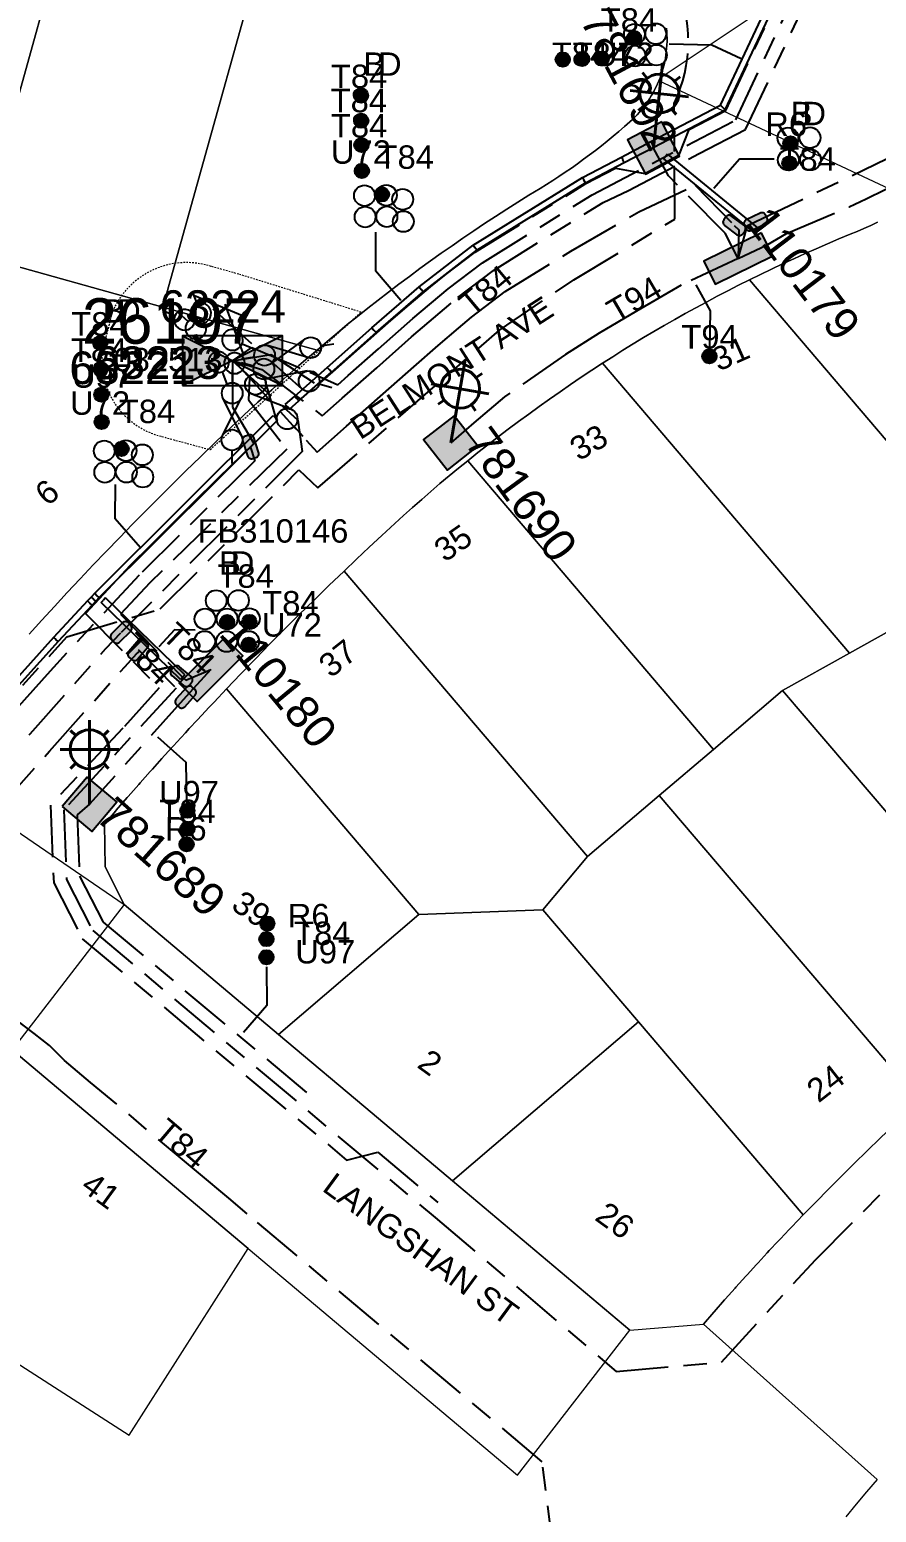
# Model space of a CAD drawing. Header units: metres. Extents: x 289087 to 291245, y 6227587 to 6229773.
# Drawn here: x 290376.9 to 290442, y 6228235.9 to 6228349.8 of the extents above; entities that cross this region are included whole.
import ezdxf
from ezdxf.enums import TextEntityAlignment as Align

# ---------------------------------------------------------------- set-up
doc = ezdxf.new("R2010")
doc.units = ezdxf.units.M
for name, pattern in [('Cable Exist UG', [8.2, 4, -1.2, 1.8, -1.2]), ('HIDDEN', [0.375, 0.25, -0.125]), ('HIDDEN2', [0.1875, 0.125, -0.0625])]:
    doc.linetypes.add(name, pattern=pattern)
for name, color, linetype in [('_User Ducts Config', 7, 'Continuous'), ('Duct_SP_EXT', 7, 'Continuous'), ('Equip_HV_EXT', 7, 'Continuous'), ('Equip_LV_EXT', 7, 'Continuous'), ('Equip_SL_EXT', 7, 'Continuous'), ('Equip_SP_SL_EXT', 7, 'Continuous'), ('Mains_HV_EXT', 7, 'Continuous'), ('Mains_LV_EXT', 7, 'Continuous'), ('Mains_LV_SL_EXT', 7, 'Continuous'), ('Sub_SP_EXT', 7, 'Continuous'), ('SupportsUG_SP_LV_EXT', 7, 'Continuous'), ('SupportsUG_SP_LV_SL_EXT', 7, 'Continuous')]:
    doc.layers.add(name, color=color, linetype=linetype)
for name, color, linetype, lineweight in [('Cadastre Land Parcels_SP_EXT', 9, 'Continuous', 5), ('Cadastre Other Property_SP_EXT', 9, 'HIDDEN', 5), ('Cadastre Roads_SP_EXT', 9, 'Continuous', 5)]:
    doc.layers.add(name, color=color, linetype=linetype, lineweight=lineweight)
doc.styles.add('COLUMN_LABEL', font='arial.ttf')
doc.styles.add('iecARIAL', font='arial.ttf', dxfattribs={"height": 2})
doc.styles.add('POLE_LABEL', font='arial.ttf')
doc.styles.get("Standard").update_dxf_attribs({"font": 'arial.ttf'})
doc.styles.add('SWITCH_LABEL', font='arial.ttf', dxfattribs={"height": 2.5})

# ---------------------------------------------------------------- blocks, each defined once
blk = doc.blocks.new('SUB_PADMOUNT_EXT')
for points in [[(0, 0), (-3.84, 1.92), (-3.84, -1.92)], [(0, 0), (3.84, 1.92), (3.84, -1.92)]]:
    blk.add_hatch(color=256).paths.add_polyline_path(points)
for p, q in [((3.84, 1.92), (-3.84, -1.92)), ((-3.84, 1.92), (3.84, -1.92))]:
    blk.add_line(p, q)
blk.add_lwpolyline([(-3.84, -1.92), (3.84, -1.92), (3.84, 1.92), (-3.84, 1.92)], close=True)
for tag, height, flags, p in [('ASSET_NUM', 3.5, 8, (2, 2)), ('STREET_CODE', 0.2, 9, (1.5, 0)), ('CONSTRUCTED_VOLTAGE', 0.2, 9, (1.5, -0.2)), ('OPERATING_VOLTAGE', 0.2, 9, (1.5, -0.6)), ('ORIENTATION', 0.2, 9, (1.5, -0.8)), ('OWNED_BY', 0.2, 9, (1.5, -1)), ('OPERATED_BY', 0.2, 9, (1.5, -1.2)), ('NO_PHASES', 0.2, 9, (1.5, -0.4)), ('SECONDARY_VOLTAGE', 0.2, 9, (1.5, -1.6)), ('STATE', 0.2, 9, (1.5, -1.8)), ('SUBSTATION_TYPE', 0.2, 9, (1.5, -2.2)), ('MAINTAINED_BY', 0.2, 9, (1.5, -1.4)), ('PARENT', 0.2, 9, (1.5, -2)), ('STREETNAME', 0.2, 9, (1.5, -3)), ('SUBURB', 0.2, 9, (1.5, -3.2)), ('USAGE', 0.2, 9, (1.5, -2.4)), ('LEGEND', 0.2, 9, (1.5, -2.6)), ('LOCATION', 0.2, 9, (1.5, -2.8)), ('NOTES', 0.2, 9, (1.5, -3.4)), ('Z', 0.2, 1, (1.5, -3.6))]:
    blk.add_attdef(tag, text='', height=height, dxfattribs=dict(flags=flags)).set_placement(p, align=Align.MIDDLE_LEFT)
blk = doc.blocks.new('COLUMN_EXT')
blk.add_hatch(color=256).paths.add_polyline_path([(-1.49, 1.48), (-1.49, -1.49), (1.48, -1.49), (1.48, 1.48)])
blk.add_lwpolyline([(-1.49, -1.49), (1.48, -1.49), (1.48, 1.48), (-1.49, 1.48)], close=True)
for tag, height, style, flags, p in [('ASSET_NUM', 2.5, 'COLUMN_LABEL', 8, (2, 2)), ('STRUCTURE_PLANT_NUMBER', 0.2, 'POLE_LABEL', 9, (1.81, 0.03)), ('STREET_CODE', 0.2, 'COLUMN_LABEL', 9, (1.81, -0.2))]:
    blk.add_attdef(tag, text='', height=height, dxfattribs=dict(style=style, flags=flags)).set_placement(p, align=Align.MIDDLE_LEFT)
at = {"flags": 9}
for tag, p in [('COLUMN_TYPE', (1.81, -0.4)), ('OWNED_BY', (1.81, -0.6)), ('STATE', (1.81, -0.8)), ('USAGE', (1.81, -1)), ('LEGEND', (1.81, -1.2)), ('STREETNAME', (1.81, -1.6)), ('SUBURB', (1.81, -1.8)), ('LOCATION', (1.81, -1.4)), ('NOTES', (1.81, -2))]:
    blk.add_attdef(tag, text='', height=0.2, dxfattribs=at).set_placement(p, align=Align.MIDDLE_LEFT)
at = {"flags": 1}
blk.add_attdef('Z', (1.81, -2.35), '', height=0.2, dxfattribs=at)
blk = doc.blocks.new('PILLAR_EXT')
blk.add_hatch(color=256).paths.add_polyline_path([(-2.475, 0.99), (-2.475, -0.99), (2.475, -0.99), (2.475, 0.99)])
blk.add_lwpolyline([(-2.475, -0.99), (2.475, -0.99), (2.475, 0.99), (-2.475, 0.99)], close=True)
at = {"style": 'iecARIAL', "flags": 8}
blk.add_attdef('ASSET_NUM', (1.5, 3.5), '', height=2.5, dxfattribs=at)
for tag, p, flags in [('OWNED_BY', (0, -0.2), 9), ('STATE', (0, -0.4), 9), ('SUPPORT_TYPE', (0, -0.6), 9), ('USAGE', (0, -0.8), 9), ('LEGEND', (0, -1), 9), ('LOCATION', (0, -1.2), 9), ('STREETNAME', (0, -1.8), 9), ('SUBURB', (0, -2), 1), ('NOTES', (0, -1.4), 9), ('PARENT', (0, -1.6), 9)]:
    blk.add_attdef(tag, p, '', height=0.2, dxfattribs=dict(flags=flags))
blk = doc.blocks.new('DUCT_EXT')
blk.add_circle((0, 0.8), 0.8)
at = {"flags": 1}
blk.add_attdef('Z', (0, 0), '', height=0.2, dxfattribs=at)
at = {"flags": 9}
for tag, p in [('DUCT_CODE', (0, 0)), ('XSECT_TYPE', (0, -0.2)), ('STATE', (0, -0.6)), ('FB_REFERENCE', (0, -0.4)), ('NOTES', (0, -0.8))]:
    blk.add_attdef(tag, text='', height=0.2, dxfattribs=at).set_placement(p, align=Align.MIDDLE_LEFT)
blk = doc.blocks.new('SL_LANTERN_EXT')
at = {"lineweight": 40}
for p, q in [((0, 1.97), (0, 6.47)), ((-1.46, 5.68), (-1.06, 5.28)), ((1.46, 5.68), (1.06, 5.28)), ((-2.25, 4.22), (2.25, 4.22)), ((-1.46, 2.76), (-1.06, 3.16)), ((0, 0), (0, 2.72)), ((1.46, 2.76), (1.06, 3.16))]:
    blk.add_line(p, q, dxfattribs=at)
blk.add_circle((0, 4.22), 1.5, dxfattribs=at)
at = {"style": 'iecARIAL', "flags": 9}
blk.add_attdef('ASSET_NUM', (1.5, 1.5), '', height=2.5, dxfattribs=at)
for tag, p, height, flags in [('CONSTRUCTED_VOLTAGE', (0.98, -0.65), 0.2, 9), ('CONTROL_TYPE', (0.98, -0.85), 0.2, 9), ('LANTERN_PURPOSE', (0.98, -1.05), 0.2, 9), ('LANTERN_TYPE', (0.98, -1.25), 0.2, 9), ('LNUMBER', (2.18, -3.25), 2.5, 8), ('OPERATING_VOLTAGE', (0.98, -1.65), 0.2, 9), ('ORIENTATION', (0.98, -1.85), 0.2, 9), ('OWNED_BY', (0.98, -2.05), 0.2, 9), ('STATE', (0.98, -2.25), 0.2, 9), ('NO_PHASES', (0.98, -1.45), 0.2, 9), ('USAGE', (0.98, -2.45), 0.2, 9), ('CEXIST', (0.98, -2.65), 0.2, 9), ('CNEW', (0.98, -2.85), 0.2, 9), ('CNUMBER', (0.98, -3.05), 0.2, 9), ('CREMOVE', (0.98, -3.25), 0.2, 9), ('CREPLACE', (0.98, -3.45), 0.2, 9), ('LKINGHEIGHT', (0.98, -3.65), 0.2, 9), ('LBRACKET', (0.98, -3.85), 0.2, 9), ('LBRACKETVOCAB', (0.98, -4.05), 0.2, 9), ('LCATEGORY', (0.98, -4.25), 0.2, 9), ('LCHARGE1', (0.98, -4.45), 0.2, 9), ('LCHARGE1PERCENT', (0.98, -4.65), 0.2, 9), ('LCHARGE2', (0.98, -4.85), 0.2, 9), ('LCHARGE2PERCENT', (0.98, -5.05), 0.2, 9), ('LCHARGE3', (0.98, -5.25), 0.2, 9), ('LCHARGE3PERCENT', (0.98, -5.45), 0.2, 9), ('LEXIST', (0.98, -5.65), 0.2, 9), ('LLAMP', (0.98, -5.85), 0.2, 9), ('LLAMPVOCAB', (0.98, -6.05), 0.2, 9), ('LMAST', (0.98, -6.25), 0.2, 9), ('LMASTVOCAB', (0.98, -6.45), 0.2, 9), ('LNEW', (0.98, -6.65), 0.2, 9), ('LANTNUMBER', (0.98, -6.85), 0.2, 9), ('LOUTREACH', (0.98, -7.25), 0.2, 9), ('LOUTREACHVOCAB', (0.98, -7.45), 0.2, 9), ('LRATECODE', (0.98, -7.65), 0.2, 9), ('LREMOVE', (0.98, -7.85), 0.2, 9), ('LREPLACE', (0.98, -8.05), 0.2, 9), ('STREETNAME', (0.98, -9.25), 0.2, 9), ('LTYPE', (0.98, -8.25), 0.2, 9), ('LTYPEVOCAB', (0.98, -8.45), 0.2, 9), ('LEGEND', (0.98, -8.65), 0.2, 9), ('LOCATION', (0.98, -8.85), 0.2, 9), ('NOTES', (0.98, -9.05), 0.2, 9), ('SUBURB', (0.98, -9.45), 0.2, 1)]:
    blk.add_attdef(tag, p, '', height=height, dxfattribs=dict(flags=flags))
blk = doc.blocks.new('HV_STJ_EXT')
h = blk.add_hatch(color=256)
edge = h.paths.add_edge_path()
edge.add_ellipse((-0.59, 0.13), major_axis=(0.226, 0.226), ratio=1, start_angle=45, end_angle=135)
edge.add_line((-0.91, 0.13), (-0.91, -0.13))
edge.add_ellipse((-0.59, -0.13), major_axis=(0.226, 0.226), ratio=1, start_angle=135, end_angle=225)
edge.add_line((-0.59, -0.45), (0.59, -0.45))
edge.add_ellipse((0.59, -0.13), major_axis=(-0.226, 0.226), ratio=1, start_angle=135, end_angle=225)
edge.add_line((0.91, -0.13), (0.91, 0.13))
edge.add_ellipse((0.59, 0.13), major_axis=(-0.226, 0.226), ratio=1, start_angle=225, end_angle=315)
edge.add_line((0.59, 0.45), (-0.59, 0.45))
blk.add_lwpolyline([(-0.91, 0.13), (-0.91, -0.13, 0.414214), (-0.59, -0.45), (0.59, -0.45, 0.414214), (0.91, -0.13), (0.91, 0.13, 0.414214), (0.59, 0.45), (-0.59, 0.45, 0.414214)], format="xyb", close=True)
for tag, flags, p in [('ORIENTATION', 9, (1.5, 0)), ('Z', 1, (1.5, -0.8)), ('USAGE', 9, (1.5, -0.2)), ('LEGEND', 9, (1.5, -0.4)), ('NOTES', 9, (1.5, -0.6))]:
    blk.add_attdef(tag, text='', height=0.2, dxfattribs=dict(flags=flags)).set_placement(p, align=Align.MIDDLE_LEFT)
blk = doc.blocks.new('LV_STJ_EXT')
h = blk.add_hatch(color=256)
edge = h.paths.add_edge_path()
edge.add_ellipse((-0.59, 0.13), major_axis=(0.226, 0.226), ratio=1, start_angle=45, end_angle=135)
edge.add_line((-0.91, 0.13), (-0.91, -0.13))
edge.add_ellipse((-0.59, -0.13), major_axis=(0.226, 0.226), ratio=1, start_angle=135, end_angle=225)
edge.add_line((-0.59, -0.45), (0.59, -0.45))
edge.add_ellipse((0.59, -0.13), major_axis=(-0.226, 0.226), ratio=1, start_angle=135, end_angle=225)
edge.add_line((0.91, -0.13), (0.91, 0.13))
edge.add_ellipse((0.59, 0.13), major_axis=(-0.226, 0.226), ratio=1, start_angle=225, end_angle=315)
edge.add_line((0.59, 0.45), (-0.59, 0.45))
blk.add_lwpolyline([(-0.91, 0.13), (-0.91, -0.13, 0.414214), (-0.59, -0.45), (0.59, -0.45, 0.414214), (0.91, -0.13), (0.91, 0.13, 0.414214), (0.59, 0.45), (-0.59, 0.45, 0.414214)], format="xyb", close=True)
at = {"flags": 1}
blk.add_attdef('Z', (0, 0), '', height=0.2, dxfattribs=at)
at = {"flags": 9}
for tag, p in [('ORIENTATION', (0, 0)), ('USAGE', (0, -0.2)), ('LEGEND', (0, -0.4)), ('NOTES', (0, -0.6))]:
    blk.add_attdef(tag, text='', height=0.2, dxfattribs=at).set_placement(p, align=Align.MIDDLE_LEFT)
blk = doc.blocks.new('SL_STJ_EXT')
h = blk.add_hatch(color=256)
edge = h.paths.add_edge_path()
edge.add_ellipse((-0.59, 0.13), major_axis=(0.226, 0.226), ratio=1, start_angle=45, end_angle=135)
edge.add_line((-0.91, 0.13), (-0.91, -0.13))
edge.add_ellipse((-0.59, -0.13), major_axis=(0.226, 0.226), ratio=1, start_angle=135, end_angle=225)
edge.add_line((-0.59, -0.45), (0.59, -0.45))
edge.add_ellipse((0.59, -0.13), major_axis=(-0.226, 0.226), ratio=1, start_angle=135, end_angle=225)
edge.add_line((0.91, -0.13), (0.91, 0.13))
edge.add_ellipse((0.59, 0.13), major_axis=(-0.226, 0.226), ratio=1, start_angle=225, end_angle=315)
edge.add_line((0.59, 0.45), (-0.59, 0.45))
blk.add_lwpolyline([(-0.91, 0.13), (-0.91, -0.13, 0.414214), (-0.59, -0.45), (0.59, -0.45, 0.414214), (0.91, -0.13), (0.91, 0.13, 0.414214), (0.59, 0.45), (-0.59, 0.45, 0.414214)], format="xyb", close=True)
at = {"flags": 1}
blk.add_attdef('Z', (0, 0), '', height=0.2, dxfattribs=at)
at = {"flags": 9}
for tag, p in [('ORIENTATION', (0, 0)), ('USAGE', (0, -0.2)), ('LEGEND', (0, -0.4)), ('NOTES', (0, -0.6))]:
    blk.add_attdef(tag, text='', height=0.2, dxfattribs=at).set_placement(p, align=Align.MIDDLE_LEFT)
blk = doc.blocks.new('LV_UG_DFUSE_CLOSED_EXT')
for points in [[(1, 0), (0, 0)], [(5.04, 0.73), (2.16, -0.72)], [(5.05, -0.71), (2.16, 0.72)], [(6.2, 0.01), (7.2, 0.01)]]:
    blk.add_lwpolyline(points)
for centre in [(1.8, 0), (5.4, 0.01)]:
    blk.add_circle(centre, 0.8)
at = {"flags": 9}
for tag, p in [('ACTUAL_STATUS', (0, 0)), ('CONSTRUCTED_VOLTAGE', (0, -0.2)), ('OPERATING_VOLTAGE', (0, -0.6)), ('ORIENTATION', (0, -0.8)), ('STATE', (0, -1)), ('SWITCH_TYPE', (0, -1.2)), ('NO_PHASES', (0, -0.4)), ('USAGE', (0, -1.4)), ('NOTES', (0, -1.6))]:
    blk.add_attdef(tag, text='', height=0.2, dxfattribs=at).set_placement(p, align=Align.MIDDLE_LEFT)
at = {"flags": 1}
blk.add_attdef('Z', (0, 0), '', height=0.2, dxfattribs=at)
blk = doc.blocks.new('SWG_HOLEC_SU_EXT')
blk.add_line((1.8, -2), (5.8, -2))
for points in [[(1, 0), (0, 0)], [(6.6, 0), (7.6, 0)]]:
    blk.add_lwpolyline(points)
for points in [[(1.8, -0.8, 1), (1.8, 0.8, 1)], [(5.8, -0.8, 1), (5.8, 0.8, 1)]]:
    blk.add_lwpolyline(points, format="xyb", close=True)
at = {"style": 'SWITCH_LABEL', "flags": 8}
blk.add_attdef('ASSET_NUM', text='', height=2.5, rotation=179.9544, dxfattribs=at).set_placement((-2.4, 0), align=Align.MIDDLE_LEFT)
at = {"flags": 1}
blk.add_attdef('Z', (0, 0), '', height=0.2, dxfattribs=at)
at = {"flags": 9}
for tag, p in [('ACTUAL_STATUS', (0, -0.4)), ('CONSTRUCTED_VOLTAGE', (0, -0.6)), ('OPERATING_VOLTAGE', (0, -1)), ('ORIENTATION', (0, -1.2)), ('NO_PHASES', (0, -0.8)), ('OWNED_BY', (0, -1.4)), ('STATE', (0, -1.8)), ('SWITCH_TYPE', (0, -2)), ('PARENT', (0, -1.6)), ('USAGE', (0, -2.2)), ('STREETNAME', (0, -2.6)), ('SUBURB', (0, -2.8)), ('LOCATION', (0, -2.4)), ('NOTES', (0, -3))]:
    blk.add_attdef(tag, text='', height=0.2, dxfattribs=at).set_placement(p, align=Align.MIDDLE_LEFT)
at = {"style": 'SWITCH_LABEL', "flags": 9}
blk.add_attdef('STREET_CODE', text='', height=0.2, dxfattribs=at).set_placement((0, -0.2), align=Align.MIDDLE_LEFT)
blk = doc.blocks.new('CABLE_LARGE_EXT')
h = blk.add_hatch(color=256)
edge = h.paths.add_edge_path()
edge.add_arc((0, 0.55), 0.55, 0, 360)
blk.add_circle((0, 0.55), 0.55)
at = {"flags": 1}
blk.add_attdef('Z', (0, 0), '', height=0.2, dxfattribs=at)
at = {"flags": 9}
for tag, p in [('COND_CODE', (0, 0)), ('STATE', (0, -0.4)), ('XSECT_SIZE', (0, -0.6)), ('FB_REFERENCE', (0, -0.2)), ('NOTES', (0, -0.8))]:
    blk.add_attdef(tag, text='', height=0.2, dxfattribs=at).set_placement(p, align=Align.MIDDLE_LEFT)

msp = doc.modelspace()

# ---------------------------------------------------------------- linework, layer by layer
at = {"layer": '_User Ducts Config'}
for points in [[(290426.05, 6228348.76), (290429.33, 6228348.68), (290431.57, 6228347.63)], [(290434.13, 6228339.9), (290431.46, 6228339.89), (290429.47, 6228337.63)], [(290403.45, 6228334.29), (290403.46, 6228331.33), (290405.42, 6228329.05)], [(290429.18, 6228325.33), (290429.21, 6228328.24), (290428.11, 6228330.23)], [(290383.43, 6228314.88), (290383.41, 6228312.3), (290385.38, 6228310.03)], [(290389.58, 6228303.68), (290388, 6228303.7), (290386.79, 6228302.4)], [(290388.95, 6228290.46), (290388.89, 6228293.51), (290386.71, 6228295.46)], [(290395.07, 6228277.81), (290395.09, 6228274.82), (290393.32, 6228272.75)]]:
    msp.add_lwpolyline(points, dxfattribs=at)
at = {"layer": 'Cadastre Land Parcels_SP_EXT', "linetype": 'Continuous'}
for points in [[(290382.4, 6228367.75), (290367.88, 6228371.78), (290358.08, 6228336.62), (290369.92, 6228333.31), (290372.6, 6228332.57), (290382.4, 6228367.75)], [(290396.91, 6228363.7), (290382.4, 6228367.75), (290372.6, 6228332.57), (290387.11, 6228328.52), (290396.91, 6228363.7)], [(290447.39, 6228306.1), (290444.66, 6228316.03), (290432.21, 6228330.61), (290431.38, 6228330.2), (290430.55, 6228329.78), (290429.73, 6228329.35), (290428.91, 6228328.91), (290428.09, 6228328.47), (290427.28, 6228328.03), (290426.47, 6228327.57), (290425.67, 6228327.11), (290424.86, 6228326.64), (290424.07, 6228326.17), (290423.27, 6228325.69), (290422.48, 6228325.2), (290421.7, 6228324.7), (290420.92, 6228324.2), (290439.91, 6228301.92), (290447.39, 6228306.1)], [(290434.77, 6228299.05), (290439.91, 6228301.92), (290420.92, 6228324.2), (290420.09, 6228323.67), (290419.27, 6228323.12), (290418.46, 6228322.57), (290417.65, 6228322.01), (290416.84, 6228321.45), (290416.04, 6228320.88), (290415.24, 6228320.3), (290414.45, 6228319.72), (290413.66, 6228319.13), (290412.88, 6228318.54), (290412.1, 6228317.94), (290411.32, 6228317.33), (290410.55, 6228316.71), (290429.46, 6228294.51), (290434.77, 6228299.05)], [(290425.28, 6228290.97), (290429.46, 6228294.51), (290410.55, 6228316.71), (290409.83, 6228316.14), (290409.12, 6228315.54), (290408.41, 6228314.95), (290407.71, 6228314.34), (290407.01, 6228313.74), (290406.31, 6228313.12), (290405.62, 6228312.5), (290404.94, 6228311.88), (290403.95, 6228310.97), (290402.98, 6228310.06), (290402.01, 6228309.14), (290401.04, 6228308.22), (290419.77, 6228286.27), (290425.28, 6228290.97)], [(290416.33, 6228282.18), (290419.77, 6228286.27), (290401.04, 6228308.22), (290399.88, 6228307.12), (290398.74, 6228306), (290397.6, 6228304.88), (290396.47, 6228303.75), (290395.34, 6228302.62), (290394.23, 6228301.47), (290393.1, 6228300.33), (290392.01, 6228299.17), (290406.79, 6228281.83), (290416.33, 6228282.18)], [(290455.67, 6228276.43), (290456.61, 6228277.19), (290457.55, 6228277.94), (290458.49, 6228278.69), (290459.44, 6228279.43), (290460.4, 6228280.16), (290461.36, 6228280.89), (290462.32, 6228281.61), (290463.29, 6228282.32), (290464.66, 6228283.32), (290452.23, 6228299.71), (290447.39, 6228306.1), (290439.91, 6228301.92), (290434.77, 6228299.05), (290454.75, 6228275.68), (290455.67, 6228276.43)], [(290406.79, 6228281.83), (290392.01, 6228299.17), (290391.04, 6228298.15), (290390.68, 6228297.77), (290390.08, 6228297.13), (290389.76, 6228296.79), (290389.13, 6228296.11), (290388.85, 6228295.8), (290388.18, 6228295.07), (290387.94, 6228294.81), (290387.23, 6228294.04), (290387.04, 6228293.82), (290386.3, 6228293), (290386.14, 6228292.82), (290385.37, 6228291.95), (290385.25, 6228291.82), (290384.44, 6228290.9), (290384.36, 6228290.81), (290383.52, 6228289.84), (290383.48, 6228289.8), (290382.61, 6228288.78), (290382.66, 6228285.5), (290384.13, 6228282.58), (290396.01, 6228272.59), (290406.79, 6228281.83)], [(290446.54, 6228268.61), (290447.43, 6228269.42), (290448.33, 6228270.22), (290449.23, 6228271.01), (290450.13, 6228271.8), (290451.05, 6228272.59), (290451.96, 6228273.37), (290452.88, 6228274.14), (290453.81, 6228274.91), (290454.75, 6228275.68), (290434.77, 6228299.05), (290429.46, 6228294.51), (290425.28, 6228290.97), (290445.31, 6228267.49), (290446.54, 6228268.61)], [(290437.33, 6228259.72), (290438.3, 6228260.71), (290439.29, 6228261.7), (290440.28, 6228262.68), (290441.27, 6228263.65), (290442.27, 6228264.62), (290443.28, 6228265.58), (290444.29, 6228266.54), (290445.31, 6228267.49), (290425.28, 6228290.97), (290419.77, 6228286.27), (290416.33, 6228282.18), (290423.69, 6228273.56), (290436.35, 6228258.73), (290437.33, 6228259.72)], [(290423.69, 6228273.56), (290416.33, 6228282.18), (290406.79, 6228281.83), (290396.01, 6228272.59), (290403.21, 6228266.54), (290409.38, 6228261.35), (290423.69, 6228273.56)], [(290428.68, 6228250.34), (290429.48, 6228251.26), (290429.51, 6228251.29), (290430.29, 6228252.19), (290430.34, 6228252.24), (290431.11, 6228253.1), (290431.18, 6228253.18), (290431.93, 6228254.01), (290432.03, 6228254.12), (290432.76, 6228254.92), (290432.88, 6228255.05), (290433.59, 6228255.82), (290433.74, 6228255.98), (290434.43, 6228256.72), (290434.61, 6228256.9), (290435.28, 6228257.61), (290435.48, 6228257.82), (290436.35, 6228258.73), (290423.69, 6228273.56), (290409.38, 6228261.35), (290423.03, 6228249.86), (290428.68, 6228250.34)]]:
    msp.add_lwpolyline(points, close=True, dxfattribs=at)
for points in [[(290396.91, 6228363.7), (290387.11, 6228328.52), (290398.97, 6228325.22), (290399.74, 6228325.88), (290399.74, 6228325.88), (290400.51, 6228326.52), (290401.29, 6228327.17), (290402.08, 6228327.8), (290402.86, 6228328.43), (290403.66, 6228329.05), (290404.46, 6228329.67), (290405.26, 6228330.28), (290406.07, 6228330.88), (290406.88, 6228331.48), (290407.7, 6228332.07), (290408.52, 6228332.66), (290409.35, 6228333.24), (290410.18, 6228333.81), (290411.01, 6228334.38), (290411.85, 6228334.94), (290412.7, 6228335.49), (290413.55, 6228336.04), (290414.4, 6228336.58), (290415.25, 6228337.12), (290416.11, 6228337.64), (290416.6, 6228337.94), (290417.09, 6228338.25), (290417.57, 6228338.57), (290418.05, 6228338.89), (290418.52, 6228339.21), (290418.99, 6228339.54), (290419.46, 6228339.88), (290419.92, 6228340.22), (290420.38, 6228340.57), (290420.83, 6228340.92), (290421.28, 6228341.28), (290421.73, 6228341.65), (290422.17, 6228342.02), (290422.6, 6228342.39), (290423.03, 6228342.77), (290423.22, 6228342.95), (290423.41, 6228343.13), (290423.59, 6228343.31), (290423.76, 6228343.51), (290423.93, 6228343.7), (290424.09, 6228343.9), (290424.25, 6228344.11), (290424.39, 6228344.32), (290424.54, 6228344.54), (290424.67, 6228344.75), (290424.8, 6228344.98), (290424.92, 6228345.21), (290425.04, 6228345.44), (290425.15, 6228345.67), (290425.25, 6228345.91), (290425.34, 6228346.15), (290425.43, 6228346.39), (290425.51, 6228346.64), (290425.58, 6228346.89), (290425.65, 6228347.14), (290425.7, 6228347.39), (290425.75, 6228347.64), (290425.79, 6228347.9), (290425.82, 6228348.15), (290425.85, 6228348.41), (290425.87, 6228348.67), (290425.88, 6228348.93), (290425.88, 6228349.18), (290425.87, 6228349.44), (290425.86, 6228349.7), (290425.84, 6228349.96)], [(290442.06, 6228335.04), (290441.54, 6228334.8), (290441.02, 6228334.57), (290440.5, 6228334.34), (290439.97, 6228334.12), (290439.1, 6228333.76), (290438.23, 6228333.39), (290437.36, 6228333.01), (290436.49, 6228332.63), (290435.63, 6228332.24), (290434.77, 6228331.84), (290433.92, 6228331.44), (290433.06, 6228331.03), (290432.21, 6228330.61), (290444.66, 6228316.03)], [(290376.82, 6228303.37), (290377.79, 6228304.44), (290378.78, 6228305.51), (290379.76, 6228306.58), (290380.75, 6228307.64), (290381.75, 6228308.7), (290382.75, 6228309.74), (290383.76, 6228310.79), (290384.77, 6228311.83), (290385.79, 6228312.86), (290386.82, 6228313.89), (290387.85, 6228314.91), (290388.88, 6228315.92), (290389.99, 6228317.02), (290391.15, 6228318.13), (290392.31, 6228319.24), (290393.37, 6228320.24), (290394.42, 6228321.21), (290395.48, 6228322.17), (290396.17, 6228322.79), (290396.86, 6228323.41), (290397.56, 6228324.02), (290398.26, 6228324.62), (290398.97, 6228325.22), (290387.11, 6228328.52), (290372.6, 6228332.57)], [(290359.58, 6228257.8), (290384.51, 6228241.79), (290393.68, 6228256.15), (290393.68, 6228256.15), (290375.53, 6228271.41)], [(290442.04, 6228238.39), (290441.23, 6228237.44), (290440.42, 6228236.49), (290439.62, 6228235.53)]]:
    msp.add_lwpolyline(points, dxfattribs=at)
at = {"layer": 'Cadastre Other Property_SP_EXT', "linetype": 'HIDDEN2'}
msp.add_lwpolyline([(290402.35, 6228328.13), (290392.94, 6228331.05), (290390.81, 6228331.65), (290390.81, 6228331.65, 0.393748), (290383.2, 6228328.07), (290383.2, 6228328.07), (290382.45, 6228325.12), (290382.45, 6228325.12, 0.379102), (290387.03, 6228318.57), (290387.03, 6228318.57), (290390.75, 6228317.56), (290402.35, 6228328.13)], format="xyb", close=True, dxfattribs=at)
at = {"layer": 'Cadastre Roads_SP_EXT', "linetype": 'Continuous'}
for points in [[(290425.84, 6228349.96), (290425.86, 6228349.7), (290425.87, 6228349.44), (290425.88, 6228349.18), (290425.88, 6228348.93), (290425.87, 6228348.67), (290425.85, 6228348.41), (290425.82, 6228348.15), (290425.79, 6228347.9), (290425.75, 6228347.64), (290425.7, 6228347.39), (290425.65, 6228347.14), (290425.58, 6228346.89), (290425.51, 6228346.64), (290425.43, 6228346.39), (290425.34, 6228346.15), (290448.97, 6228361.91)], [(290445.09, 6228336.61), (290425.25, 6228345.91), (290425.15, 6228345.67), (290425.04, 6228345.44), (290424.92, 6228345.21), (290424.8, 6228344.98), (290424.67, 6228344.75), (290424.54, 6228344.54), (290424.39, 6228344.32), (290424.25, 6228344.11), (290424.09, 6228343.9), (290423.93, 6228343.7), (290423.76, 6228343.51), (290423.59, 6228343.31), (290423.41, 6228343.13), (290423.22, 6228342.95), (290423.03, 6228342.77), (290422.6, 6228342.39), (290422.17, 6228342.02), (290421.73, 6228341.65), (290421.28, 6228341.28), (290420.83, 6228340.92), (290420.38, 6228340.57), (290419.92, 6228340.22), (290419.46, 6228339.88), (290418.99, 6228339.54), (290418.52, 6228339.21), (290418.05, 6228338.89), (290417.57, 6228338.57), (290417.09, 6228338.25), (290416.6, 6228337.94), (290416.11, 6228337.64), (290415.25, 6228337.12), (290414.4, 6228336.58), (290413.55, 6228336.04), (290412.7, 6228335.49), (290411.85, 6228334.94), (290411.01, 6228334.38), (290410.18, 6228333.81), (290409.35, 6228333.24), (290408.52, 6228332.66), (290407.7, 6228332.07), (290406.88, 6228331.48), (290406.07, 6228330.88), (290405.26, 6228330.28), (290404.46, 6228329.67), (290403.66, 6228329.05), (290402.86, 6228328.43), (290402.08, 6228327.8), (290401.29, 6228327.17), (290400.51, 6228326.52), (290399.74, 6228325.88), (290398.97, 6228325.22), (290398.26, 6228324.62), (290397.56, 6228324.02), (290396.86, 6228323.41), (290396.17, 6228322.79), (290395.48, 6228322.17), (290394.42, 6228321.21), (290393.37, 6228320.24), (290392.31, 6228319.24), (290391.15, 6228318.13), (290389.99, 6228317.02), (290388.88, 6228315.92), (290387.85, 6228314.91), (290386.82, 6228313.89), (290385.79, 6228312.86), (290384.77, 6228311.83), (290383.76, 6228310.79), (290382.75, 6228309.74), (290381.75, 6228308.7), (290380.75, 6228307.64), (290379.76, 6228306.58), (290378.78, 6228305.51), (290377.79, 6228304.44), (290376.82, 6228303.37)], [(290366.44, 6228294.69), (290384.13, 6228282.58), (290382.66, 6228285.5), (290382.66, 6228285.5), (290382.61, 6228288.78), (290383.48, 6228289.8), (290383.52, 6228289.84), (290384.36, 6228290.81), (290384.44, 6228290.9), (290385.25, 6228291.82), (290385.37, 6228291.95), (290386.14, 6228292.82), (290386.3, 6228293), (290387.04, 6228293.82), (290387.23, 6228294.04), (290387.94, 6228294.81), (290388.18, 6228295.07), (290388.85, 6228295.8), (290389.13, 6228296.11), (290389.76, 6228296.79), (290390.08, 6228297.13), (290390.68, 6228297.77), (290391.04, 6228298.15), (290392.01, 6228299.17), (290393.1, 6228300.33), (290394.23, 6228301.47), (290395.34, 6228302.62), (290396.47, 6228303.75), (290397.6, 6228304.88), (290398.74, 6228306), (290399.88, 6228307.12), (290401.04, 6228308.22), (290402.01, 6228309.14), (290402.98, 6228310.06), (290403.95, 6228310.97), (290404.94, 6228311.88), (290405.62, 6228312.5), (290406.31, 6228313.12), (290407.01, 6228313.74), (290407.71, 6228314.34), (290408.41, 6228314.95), (290409.12, 6228315.54), (290409.83, 6228316.14), (290410.55, 6228316.71), (290411.32, 6228317.33), (290412.1, 6228317.94), (290412.88, 6228318.54), (290413.66, 6228319.13), (290414.45, 6228319.72), (290415.24, 6228320.3), (290416.04, 6228320.88), (290416.84, 6228321.45), (290417.65, 6228322.01), (290418.46, 6228322.57), (290419.27, 6228323.12), (290420.09, 6228323.67), (290420.92, 6228324.2), (290421.7, 6228324.7), (290422.48, 6228325.2), (290423.27, 6228325.69), (290424.07, 6228326.17), (290424.86, 6228326.64), (290425.67, 6228327.11), (290426.47, 6228327.57), (290427.28, 6228328.03), (290428.09, 6228328.47), (290428.91, 6228328.91), (290429.73, 6228329.35), (290430.55, 6228329.78), (290431.38, 6228330.2), (290432.21, 6228330.61), (290433.06, 6228331.03), (290433.92, 6228331.44), (290434.77, 6228331.84), (290435.63, 6228332.24), (290436.49, 6228332.63), (290437.36, 6228333.01), (290438.23, 6228333.39), (290439.1, 6228333.76), (290439.97, 6228334.12), (290440.5, 6228334.34), (290441.02, 6228334.57), (290441.54, 6228334.8), (290442.06, 6228335.04)], [(290442.27, 6228264.62), (290441.27, 6228263.65), (290440.28, 6228262.68), (290439.29, 6228261.7), (290438.3, 6228260.71), (290437.33, 6228259.72), (290436.35, 6228258.73), (290435.48, 6228257.82), (290435.28, 6228257.61), (290434.61, 6228256.9), (290434.43, 6228256.72), (290433.74, 6228255.98), (290433.59, 6228255.82), (290432.88, 6228255.05), (290432.76, 6228254.92), (290432.03, 6228254.12), (290431.93, 6228254.01), (290431.18, 6228253.18), (290431.11, 6228253.1), (290430.34, 6228252.24), (290430.29, 6228252.19), (290429.51, 6228251.29), (290429.48, 6228251.26), (290428.68, 6228250.34), (290442.04, 6228238.39)]]:
    msp.add_lwpolyline(points, dxfattribs=at)
msp.add_lwpolyline([(290423.03, 6228249.86), (290409.38, 6228261.35), (290403.21, 6228266.54), (290396.01, 6228272.59), (290384.13, 6228282.58), (290375.53, 6228271.41), (290393.68, 6228256.15), (290414.39, 6228238.72), (290423.03, 6228249.86)], close=True, dxfattribs=at)
at = {"layer": 'Duct_SP_EXT'}
for p, q in [((290429.98, 6228344.03), (290433.12, 6228350.69)), ((290430.35, 6228343.68), (290433.69, 6228350.76)), ((290424.64, 6228341.25), (290429.98, 6228344.03)), ((290424.86, 6228340.82), (290430.35, 6228343.68)), ((290429.98, 6228344.03), (290430.17, 6228343.86)), ((290430.35, 6228343.68), (290430.17, 6228343.86)), ((290422.37, 6228340.05), (290424.64, 6228341.25)), ((290424.64, 6228341.25), (290424.75, 6228341.03)), ((290424.64, 6228341.25), (290424.75, 6228341.03)), ((290424.86, 6228340.82), (290424.75, 6228341.03)), ((290424.86, 6228340.82), (290424.75, 6228341.03)), ((290419.37, 6228338.48), (290422.37, 6228340.05)), ((290422.37, 6228340.05), (290422.48, 6228339.84)), ((290422.59, 6228339.63), (290422.48, 6228339.84)), ((290422.59, 6228339.63), (290424.86, 6228340.82)), ((290425.61, 6228339.91), (290425.76, 6228340.1)), ((290425.61, 6228339.91), (290432.67, 6228334.15)), ((290425.91, 6228340.28), (290425.76, 6228340.1)), ((290425.91, 6228340.28), (290432.97, 6228334.52)), ((290419.6, 6228338.07), (290422.59, 6228339.63)), ((290410.97, 6228333.29), (290419.37, 6228338.48)), ((290411.24, 6228332.89), (290419.6, 6228338.07)), ((290419.37, 6228338.48), (290419.49, 6228338.28)), ((290419.6, 6228338.07), (290419.49, 6228338.28)), ((290432.67, 6228334.15), (290432.82, 6228334.34)), ((290432.97, 6228334.52), (290432.82, 6228334.34)), ((290406.83, 6228330.07), (290410.97, 6228333.29)), ((290410.97, 6228333.29), (290411.1, 6228333.09)), ((290411.24, 6228332.89), (290411.1, 6228333.09)), ((290407.13, 6228329.7), (290411.24, 6228332.89)), ((290403.18, 6228326.92), (290406.83, 6228330.07)), ((290403.5, 6228326.56), (290407.13, 6228329.7)), ((290406.83, 6228330.07), (290406.98, 6228329.88)), ((290407.13, 6228329.7), (290406.98, 6228329.88)), ((290399.75, 6228323.88), (290403.18, 6228326.92)), ((290400.07, 6228323.52), (290403.5, 6228326.56)), ((290403.18, 6228326.92), (290403.34, 6228326.74)), ((290403.5, 6228326.56), (290403.34, 6228326.74)), ((290397.25, 6228321.68), (290399.75, 6228323.88)), ((290399.75, 6228323.88), (290399.91, 6228323.7)), ((290397.57, 6228321.32), (290400.07, 6228323.52)), ((290400.07, 6228323.52), (290399.91, 6228323.7)), ((290396.52, 6228321.02), (290397.25, 6228321.68)), ((290397.25, 6228321.68), (290397.25, 6228321.68)), ((290397.25, 6228321.68), (290397.41, 6228321.5)), ((290397.25, 6228321.68), (290397.41, 6228321.5)), ((290396.52, 6228321.02), (290396.68, 6228320.84)), ((290396.84, 6228320.66), (290396.68, 6228320.84)), ((290396.84, 6228320.66), (290397.57, 6228321.32)), ((290397.57, 6228321.32), (290397.41, 6228321.5)), ((290397.57, 6228321.32), (290397.41, 6228321.5)), ((290397.57, 6228321.32), (290397.57, 6228321.32)), ((290381.87, 6228306.53), (290395.6, 6228320.18)), ((290382.21, 6228306.19), (290395.94, 6228319.84)), ((290395.6, 6228320.18), (290395.77, 6228320.01)), ((290395.94, 6228319.84), (290395.77, 6228320.01)), ((290381.32, 6228305.94), (290378.7, 6228303.13)), ((290381.67, 6228305.61), (290379.05, 6228302.81)), ((290381.59, 6228306.23), (290381.32, 6228305.94)), ((290381.32, 6228305.94), (290381.49, 6228305.77)), ((290381.67, 6228305.61), (290381.49, 6228305.77)), ((290381.87, 6228306.52), (290381.59, 6228306.23)), ((290381.59, 6228306.23), (290381.59, 6228306.23)), ((290381.59, 6228306.23), (290381.77, 6228306.07)), ((290381.59, 6228306.23), (290381.77, 6228306.07)), ((290381.94, 6228305.9), (290381.67, 6228305.61)), ((290381.94, 6228305.9), (290381.77, 6228306.07)), ((290381.94, 6228305.9), (290381.77, 6228306.07)), ((290381.87, 6228306.53), (290382.04, 6228306.36)), ((290381.87, 6228306.52), (290382.04, 6228306.36)), ((290382.22, 6228306.19), (290381.94, 6228305.9)), ((290381.94, 6228305.9), (290381.94, 6228305.9)), ((290382.22, 6228306.19), (290382.04, 6228306.36)), ((290382.21, 6228306.19), (290382.04, 6228306.36)), ((290382.36, 6228305.82), (290382.53, 6228305.99)), ((290388.47, 6228299.89), (290382.36, 6228305.82)), ((290382.69, 6228306.16), (290382.53, 6228305.99)), ((290388.8, 6228300.24), (290382.69, 6228306.16)), ((290378.7, 6228303.13), (290374.46, 6228298.43)), ((290379.05, 6228302.81), (290374.82, 6228298.11)), ((290378.7, 6228303.13), (290378.88, 6228302.97)), ((290379.05, 6228302.81), (290378.88, 6228302.97)), ((290388.47, 6228299.89), (290388.63, 6228300.06)), ((290388.8, 6228300.24), (290388.63, 6228300.06))]:
    msp.add_line(p, q, dxfattribs=at)
at = {"layer": 'Mains_HV_EXT', "linetype": 'Cable Exist UG'}
for points in [[(290392.47, 6228324.4), (290393.95, 6228325.4), (290398.41, 6228323.52), (290400.56, 6228322.55), (290400.56, 6228322.55), (290401.36, 6228323.26), (290403.68, 6228325.31), (290406.33, 6228327.64), (290409.04, 6228329.92), (290409.04, 6228329.92), (290411.69, 6228331.93), (290420.13, 6228337.16), (290431.16, 6228342.91), (290434.94, 6228350.92), (290430.63, 6228356.13), (290431.23, 6228357.25)], [(290392.47, 6228324.4), (290397.48, 6228319.83), (290397.82, 6228317.43), (290383.9, 6228303.51)], [(290385.21, 6228302.2), (290388.13, 6228299.22), (290379.49, 6228289.86), (290379.7, 6228284.51), (290381.71, 6228280.59), (290381.71, 6228280.59), (290408.05, 6228258.52), (290421.97, 6228246.7), (290430.06, 6228247.41), (290437.31, 6228255.31), (290437.31, 6228255.31), (290447.54, 6228265.56), (290456.52, 6228273.51), (290463.06, 6228279.01), (290463.06, 6228279.01), (290476, 6228287.68), (290497.56, 6228299.33), (290502.21, 6228301.64), (290508.07, 6228304.2), (290521.65, 6228309.46), (290527.32, 6228311.48), (290534.81, 6228313.49), (290541.6, 6228315.33), (290555.77, 6228318.1)], [(290393.83, 6228317.8), (290394.19, 6228316.71), (290394.19, 6228316.71), (290385.29, 6228307.92), (290378.43, 6228300.54), (290375.03, 6228296.73), (290372.72, 6228293.9), (290370.39, 6228292.55), (290369.14, 6228292.18), (290367.89, 6228291.88), (290366.89, 6228291.91), (290365.37, 6228292.03), (290363.49, 6228292.66), (290356.23, 6228295.97)], [(290333.71, 6228257.43), (290334.25, 6228259.23), (290339.02, 6228259.14), (290346.48, 6228257.8), (290346.48, 6228257.8), (290357.61, 6228275.94), (290369.58, 6228290.14), (290369.58, 6228290.14), (290373.37, 6228291.75), (290376.89, 6228295.7), (290382.73, 6228302.26), (290383.88, 6228303.48)], [(290333.71, 6228257.43), (290335.73, 6228257.1), (290346.58, 6228254.2), (290347.5, 6228255.66), (290347.5, 6228255.66), (290347.7, 6228256), (290359.28, 6228274.73), (290370.81, 6228288.49), (290374.57, 6228290.09), (290378.38, 6228294.37), (290384.2, 6228300.9), (290385.09, 6228301.85), (290385.33, 6228302.08)]]:
    msp.add_lwpolyline(points, dxfattribs=at)
at = {"layer": 'Mains_LV_EXT', "linetype": 'Cable Exist UG'}
msp.add_lwpolyline([(290372.82, 6228295.62), (290379.73, 6228303.17), (290379.73, 6228303.17), (290386.91, 6228305.32), (290397.57, 6228316), (290399.02, 6228314.62), (290412.99, 6228326.75), (290418.7, 6228330.62), (290426.48, 6228335.28), (290426.48, 6228335.28), (290426.43, 6228344.17), (290426.43, 6228344.17, 0.468518), (290419.21, 6228359.81)], format="xyb", dxfattribs=at)
for points in [[(290392.47, 6228324.4), (290395.4, 6228324.88), (290399.01, 6228322.51), (290399.01, 6228322.51), (290400.19, 6228323.55), (290402.47, 6228325.57), (290404.44, 6228327.31), (290406.04, 6228328.7), (290407.68, 6228330.08), (290408.89, 6228331.06), (290411.12, 6228332.74), (290419.63, 6228338.01), (290421.91, 6228339.21), (290424.16, 6228338.8), (290426.82, 6228340.23), (290427.59, 6228342.18), (290430.39, 6228343.64), (290433.76, 6228350.77)], [(290392.62, 6228324.35), (290394.72, 6228323.73), (290399.36, 6228320.16), (290399.36, 6228320.16), (290400.89, 6228321.51), (290403.55, 6228323.86), (290406.22, 6228326.23), (290409.79, 6228329.26), (290412.53, 6228331.34), (290420.97, 6228336.57), (290422.92, 6228337.49), (290428.36, 6228340.33), (290431.92, 6228342.18), (290436.12, 6228351.06)], [(290432.72, 6228335.09), (290444.48, 6228340.74), (290444.48, 6228340.74), (290451.86, 6228339.6)], [(290392.62, 6228324.35), (290398.97, 6228317.36), (290401.23, 6228319.36), (290401.23, 6228319.36), (290404.05, 6228321.85), (290406.4, 6228323.93), (290408.27, 6228325.57), (290409.83, 6228326.89), (290410.85, 6228327.74), (290413.44, 6228329.71), (290418.48, 6228332.83), (290423.72, 6228335.85), (290428.05, 6228337.89), (290431.05, 6228334.8)], [(290431.05, 6228334.8), (290431.39, 6228334.45), (290431.36, 6228332.25)], [(290431.36, 6228332.25), (290432.07, 6228334.78), (290432.72, 6228335.09)], [(290431.36, 6228332.25), (290426.97, 6228330.21), (290423.54, 6228328.2), (290420.67, 6228326.51), (290420.67, 6228326.51), (290418.06, 6228324.88), (290413.38, 6228321.61), (290411.03, 6228319.62), (290409.24, 6228318.08)], [(290392.47, 6228324.4), (290392.45, 6228320.82), (290394.11, 6228318.02), (290391.35, 6228315.36), (290389.37, 6228313.39), (290387.65, 6228311.68), (290386.23, 6228310.26), (290384.58, 6228308.62), (290383.24, 6228307.19), (290381.15, 6228304.97), (290386.82, 6228299.26), (290384.04, 6228296.16), (290378.47, 6228290.23), (290378.71, 6228284.25), (290378.71, 6228284.25), (290380.91, 6228279.95), (290401.24, 6228262.95), (290403.64, 6228263.54), (290408.25, 6228259.68)], [(290393.76, 6228323.06), (290393.69, 6228321.38), (290396.63, 6228317.6), (290396.63, 6228317.6), (290386.1, 6228307.31), (290383.84, 6228304.92), (290388.54, 6228300.15)], [(290388.54, 6228300.15), (290388.87, 6228299.84), (290390.8, 6228300.65)], [(290417.21, 6228232.39), (290416.28, 6228239.75), (290393.6, 6228258.81), (290392.17, 6228260.01), (290392.17, 6228260.01), (290389.84, 6228261.96), (290381.55, 6228268.92), (290379.55, 6228270.61), (290378.38, 6228271.76), (290377.2, 6228272.67), (290376.25, 6228273.39), (290375.01, 6228274.08), (290373.69, 6228274.47), (290372.19, 6228274.6), (290370.79, 6228274.4), (290370.19, 6228274.19), (290369.19, 6228273.8), (290366.71, 6228271.65), (290365.37, 6228269.9), (290355.79, 6228255.64), (290355.27, 6228254.76), (290355.27, 6228254.76), (290354.9, 6228254.14), (290350.27, 6228246.23)]]:
    msp.add_lwpolyline(points, dxfattribs=at)
at = {"layer": 'Mains_LV_SL_EXT', "linetype": 'Cable Exist UG'}
for points in [[(290430.36, 6228334.21), (290425.99, 6228338.61), (290424.84, 6228340.74)], [(290433.58, 6228333.31), (290435.07, 6228334.18), (290435.07, 6228334.18), (290439.88, 6228336.23), (290441.2, 6228336.84), (290442.66, 6228337.56), (290444.71, 6228338.68), (290452.14, 6228337.54), (290454.66, 6228334.28), (290455.55, 6228332.93)], [(290431.36, 6228332.25), (290430.36, 6228334.21)], [(290431.36, 6228332.25), (290433.58, 6228333.31)], [(290390.8, 6228300.65), (290388.89, 6228298.57)], [(290388.89, 6228298.57), (290381.47, 6228290.3)], [(290381.47, 6228290.3), (290380.51, 6228289.49), (290380.7, 6228284.78), (290380.7, 6228284.78), (290382.52, 6228281.23), (290398.72, 6228267.67)]]:
    msp.add_lwpolyline(points, dxfattribs=at)

# ---------------------------------------------------------------- block references
at = {"layer": '_User Ducts Config'}
for name, p, rotation in [('DUCT_EXT', (290422.57, 6228349.49), 270.0936204574901), ('DUCT_EXT', (290424.21, 6228349.53), 270.0936204574901), ('DUCT_EXT', (290422.62, 6228347.82), 270.0936204574901), ('DUCT_EXT', (290424.26, 6228347.89), 270.0936204574901), ('CABLE_LARGE_EXT', (290401.8, 6228344.78), 270.0529504818956), ('CABLE_LARGE_EXT', (290401.81, 6228342.84), 270.0529504818956), ('DUCT_EXT', (290435.18, 6228340.72), 0.3053599933899134), ('DUCT_EXT', (290436.88, 6228340.74), 0.3053599933899134), ('CABLE_LARGE_EXT', (290401.83, 6228340.98), 270.0529504818956), ('CABLE_LARGE_EXT', (290434.82, 6228341.1), 270.3053601615619), ('DUCT_EXT', (290435.21, 6228339.03), 0.3053599933899134), ('CABLE_LARGE_EXT', (290434.73, 6228339.57), 270.3053601615619), ('DUCT_EXT', (290436.91, 6228339.04), 0.3053599933899134), ('CABLE_LARGE_EXT', (290401.86, 6228338.99), 270.0529504818956), ('DUCT_EXT', (290402.61, 6228337.89), 180.1465712169781), ('DUCT_EXT', (290404.29, 6228337.91), 180.1465712169781), ('DUCT_EXT', (290405.55, 6228337.6), 180.1465712169781), ('DUCT_EXT', (290402.66, 6228336.25), 180.1465712169781), ('DUCT_EXT', (290404.33, 6228336.27), 180.1465712169781), ('DUCT_EXT', (290405.6, 6228335.9), 180.1465712169781), ('CABLE_LARGE_EXT', (290381.75, 6228325.76), 270.0623024765398), ('CABLE_LARGE_EXT', (290381.77, 6228323.74), 270.0623024765398), ('CABLE_LARGE_EXT', (290381.83, 6228321.79), 270.0623024765398), ('CABLE_LARGE_EXT', (290381.85, 6228319.69), 270.0623024765398), ('DUCT_EXT', (290382.6, 6228318.26), 180.1559227390227), ('DUCT_EXT', (290384.27, 6228318.28), 180.1559227390227), ('DUCT_EXT', (290385.53, 6228317.96), 180.1559227390227), ('DUCT_EXT', (290382.64, 6228316.62), 180.1559227390227), ('DUCT_EXT', (290384.3, 6228316.63), 180.1559227390227), ('DUCT_EXT', (290385.56, 6228316.25), 180.1559227390227), ('DUCT_EXT', (290391.21, 6228305.16), 0.06571977444916374), ('DUCT_EXT', (290392.92, 6228305.17), 0.06571977444916374), ('DUCT_EXT', (290390.35, 6228303.74), 0.06571977444916374), ('DUCT_EXT', (290392.05, 6228303.75), 0.06571977444916374), ('DUCT_EXT', (290393.76, 6228303.77), 0.06571977444916374), ('DUCT_EXT', (290390.32, 6228302.01), 0.06571977444916374), ('DUCT_EXT', (290392.01, 6228302.01), 0.06571977444916374), ('DUCT_EXT', (290393.71, 6228302.01), 0.06571977444916374), ('CABLE_LARGE_EXT', (290395.14, 6228281.68), 180.0282663121453), ('CABLE_LARGE_EXT', (290395.07, 6228280.48), 180.0282663121453), ('CABLE_LARGE_EXT', (290395.07, 6228279.09), 180.0282663121453)]:
    msp.add_blockref(name, p, dxfattribs=dict(at, rotation=rotation))
for p in [(290423.35, 6228348.65), (290417.86, 6228347), (290419.35, 6228347.05), (290420.86, 6228347.08), (290403.95, 6228336.63), (290429.14, 6228324.18), (290383.93, 6228317.07), (290392.05, 6228303.75), (290393.76, 6228303.77), (290393.71, 6228302.01), (290388.99, 6228289.25), (290389, 6228287.86), (290388.93, 6228286.67)]:
    msp.add_blockref('CABLE_LARGE_EXT', p, dxfattribs=at)
at = {"layer": 'Equip_HV_EXT'}
ref = msp.add_blockref('SWG_HOLEC_SU_EXT', (290392.02, 6228322.6), dxfattribs=dict(at, rotation=110.2523215634363))
ref.add_attrib('ASSET_NUM', '63221', dxfattribs={"layer": '0', "height": 2.5, "style": 'SWITCH_LABEL'}).set_placement((290389.62, 6228323.85), align=Align.MIDDLE_RIGHT)
ref = msp.add_blockref('SWG_HOLEC_SU_EXT', (290393.96, 6228323), dxfattribs=dict(at, rotation=138.0940583561311))
ref.add_attrib('ASSET_NUM', '63223', dxfattribs={"layer": '0', "height": 2.5, "style": 'SWITCH_LABEL'}).set_placement((290391.56, 6228324.25), align=Align.MIDDLE_RIGHT)
ref = msp.add_blockref('SWG_HOLEC_SU_EXT', (290394.12, 6228325.31), dxfattribs=dict(at, rotation=157.2971580937226))
ref.add_attrib('ASSET_NUM', '63224', dxfattribs={"layer": '0', "height": 2.5, "style": 'SWITCH_LABEL'}).set_placement((290391.72, 6228326.56), align=Align.BOTTOM_CENTER)
for p, rotation in [((290393.86, 6228317.78), 288.2888985479958), ((290383.9, 6228303.51), 44.93688865876066), ((290385.21, 6228302.2), 49.4094451986147)]:
    msp.add_blockref('HV_STJ_EXT', p, dxfattribs=dict(at, rotation=rotation))
at = {"layer": 'Equip_LV_EXT'}
for name, p, rotation in [('LV_STJ_EXT', (290431.05, 6228334.8), 323.268305763184), ('LV_STJ_EXT', (290432.7, 6228335.08), 25.61780006684502), ('LV_UG_DFUSE_CLOSED_EXT', (290393.15, 6228324.51), 9.43213754582083), ('LV_UG_DFUSE_CLOSED_EXT', (290393.14, 6228324.23), 344.7600501789066), ('LV_UG_DFUSE_CLOSED_EXT', (290393.02, 6228323.91), 312.3178833481567), ('LV_UG_DFUSE_CLOSED_EXT', (290392.46, 6228323.7), 269.4571672617537), ('LV_STJ_EXT', (290388.54, 6228300.15), 319.9177537158193)]:
    msp.add_blockref(name, p, dxfattribs=dict(at, rotation=rotation))
at = {"layer": 'Equip_SL_EXT', "rotation": 48.008257584948}
msp.add_blockref('SL_STJ_EXT', (290388.86, 6228298.54), dxfattribs=at)
at = {"layer": 'Equip_SP_SL_EXT'}
for p, rotation in [((290424.84, 6228340.74), 353.8669966782079), ((290409.24, 6228318.08), 350.067822186648)]:
    msp.add_blockref('SL_LANTERN_EXT', p, dxfattribs=dict(at, rotation=rotation))
msp.add_blockref('SL_LANTERN_EXT', (290381.47, 6228290.3), dxfattribs=at)
at = {"layer": 'Sub_SP_EXT'}
ref = msp.add_blockref('SUB_PADMOUNT_EXT', (290392.47, 6228324.4), dxfattribs=at)
ref.add_attrib('ASSET_NUM', '26197', dxfattribs={"layer": '0', "height": 3.5, "rotation": 359.9949}).set_placement((290394.47, 6228324.65), align=Align.BOTTOM_RIGHT)
at = {"layer": 'SupportsUG_SP_LV_EXT'}
ref = msp.add_blockref('PILLAR_EXT', (290431.36, 6228332.25), dxfattribs=dict(at, rotation=206.0667736526965))
ref.add_attrib('ASSET_NUM', '110179', dxfattribs={"layer": '0', "height": 2.5, "rotation": 307.2348, "style": 'iecARIAL'}).set_placement((290432.86, 6228335.75), align=Align.MIDDLE_LEFT)
ref = msp.add_blockref('PILLAR_EXT', (290390.8, 6228300.65), dxfattribs=dict(at, rotation=224.9833676244305))
ref.add_attrib('ASSET_NUM', '110180', dxfattribs={"layer": '0', "height": 2.5, "rotation": 309.5424, "style": 'iecARIAL'}).set_placement((290392.3, 6228304.15), align=Align.MIDDLE_LEFT)
at = {"layer": 'SupportsUG_SP_LV_SL_EXT'}
ref = msp.add_blockref('COLUMN_EXT', (290424.84, 6228340.74), dxfattribs=dict(at, rotation=207.6520820541013))
ref.add_attrib('ASSET_NUM', '781692', dxfattribs={"layer": '0', "height": 2.5, "rotation": 298.1212, "style": 'COLUMN_LABEL'}).set_placement((290426.84, 6228341.49), align=Align.TOP_RIGHT)
ref = msp.add_blockref('COLUMN_EXT', (290409.24, 6228318.08), dxfattribs=dict(at, rotation=128.1533396497152))
ref.add_attrib('ASSET_NUM', '781690', dxfattribs={"layer": '0', "height": 2.5, "rotation": 306.2078, "style": 'COLUMN_LABEL'}).set_placement((290411.24, 6228318.83), align=Align.MIDDLE_LEFT)
ref = msp.add_blockref('COLUMN_EXT', (290381.47, 6228290.3), dxfattribs=dict(at, rotation=319.9783553546983))
ref.add_attrib('ASSET_NUM', '781689', dxfattribs={"layer": '0', "height": 2.5, "rotation": 318.3339, "style": 'COLUMN_LABEL'}).set_placement((290383.47, 6228291.05), align=Align.TOP_LEFT)

# ---------------------------------------------------------------- texts
at = {"layer": '_User Ducts Config'}
for s, p in [('T84', (290420.78, 6228349.69)), ('T84', (290417.02, 6228347.06)), ('T84', (290418.62, 6228347.06)), ('U72', (290420.25, 6228347.05)), ('B', (290402.53, 6228346.3)), ('D', (290403.65, 6228346.3)), ('T84', (290400.03, 6228345.36)), ('T84', (290400.01, 6228343.5)), ('T84', (290400.03, 6228341.56)), ('R6', (290433.43, 6228341.68)), ('B', (290435.39, 6228342.5)), ('D', (290436.29, 6228342.5)), ('U72', (290400.03, 6228339.54)), ('T84', (290403.62, 6228339.15)), ('T84', (290434.53, 6228339.01)), ('B', (290382.48, 6228327.32)), ('D', (290383.59, 6228327.32)), ('T84', (290380.06, 6228326.33)), ('T84', (290380.03, 6228324.31)), ('T94', (290426.98, 6228325.33)), ('U97', (290380.11, 6228322.32)), ('U72', (290379.97, 6228320.24)), ('T84', (290383.72, 6228319.6)), ('FB310146', (290389.77, 6228310.41)), ('B', (290391.43, 6228307.94)), ('D', (290392.33, 6228307.95)), ('T84', (290391.31, 6228306.94)), ('T84', (290394.75, 6228304.89)), ('U72', (290394.72, 6228303.19)), ('U97', (290386.81, 6228290.29)), ('T84', (290386.84, 6228288.85)), ('R6', (290387.26, 6228287.51))]:
    msp.add_text(s, height=1.8, dxfattribs=at).set_placement(p)
for s, p in [('R6', (290396.71, 6228280.84)), ('T84', (290397.2, 6228279.48)), ('U97', (290397.29, 6228278.06))]:
    msp.add_text(s, height=1.8, rotation=0.0283, dxfattribs=at).set_placement(p)
at = {"layer": 'Cadastre Land Parcels_SP_EXT'}
for s, rotation, p in [('31', 24.0151, (290429.85, 6228323.55)), ('33', 29.6532, (290419.08, 6228316.65)), ('6', 39.7066, (290378.23, 6228313.15)), ('35', 34.9275, (290408.79, 6228308.85)), ('37', 38.3058, (290400.02, 6228299.95)), ('39', 324.9662, (290392.26, 6228282.31)), ('2', 324.1046, (290406.57, 6228270.13)), ('24', 38.0728, (290437.53, 6228267.29)), ('41', 323.8974, (290380.69, 6228260.7)), ('26', 324.1046, (290420.23, 6228258.4))]:
    msp.add_text(s, height=1.8, rotation=rotation, dxfattribs=at).set_placement(p)
at = {"layer": 'Cadastre Other Property_SP_EXT'}
msp.add_text('082513', height=1.8, dxfattribs=at).set_placement((290383.31, 6228323.58))
at = {"layer": 'Cadastre Roads_SP_EXT'}
for s, rotation, p in [('BELMONT AVE', 32.7352, (290402.28, 6228318.27)), ('LANGSHAN ST', 323.6576, (290399.27, 6228260.64))]:
    msp.add_text(s, height=1.8, rotation=rotation, dxfattribs=at).set_placement(p)
at = {"layer": 'Mains_LV_EXT'}
for s, rotation, p in [('T84', 39.9746, (290410.85, 6228327.74)), ('T94', 30.3537, (290421.94, 6228327.25)), ('T84', 314.7946, (290383.77, 6228302.36)), ('T84', 315.7874, (290386.94, 6228303.14)), ('T84', 319.5265, (290386.32, 6228264.91))]:
    msp.add_text(s, height=1.8, rotation=rotation, dxfattribs=at).set_placement(p)

doc.saveas('drawing.dxf')
